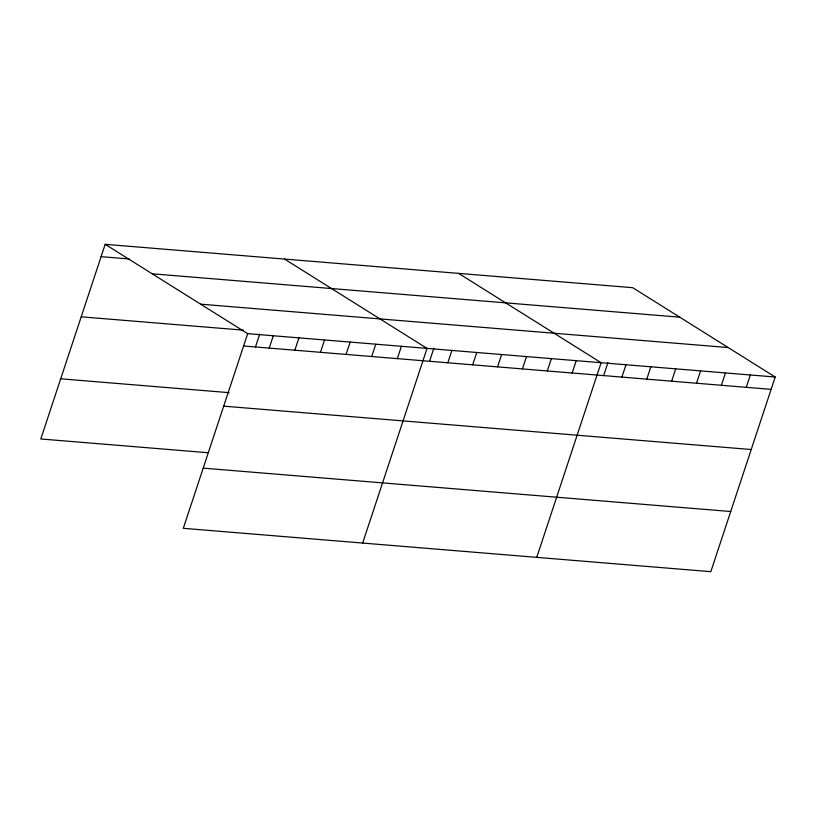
<?xml version="1.0" encoding="UTF-8"?>
<svg xmlns="http://www.w3.org/2000/svg" width="816" height="816" viewBox="0 0 816 816"><rect width="100%" height="100%" fill="white"/><g stroke="black" fill="none" stroke-linecap="round" stroke-linejoin="round"><path stroke-width="1.22" d="M105.172 244.321L247.676 333.652L183.294 528.309L710.828 571.679L775.2 377.023L632.706 287.691L105.172 244.321L40.8 438.977L207.958 452.717M255.428 347.065L259.774 333.958M269.219 348.095L273.299 335.764M294.841 350.207L298.921 337.865M320.464 352.308L324.544 339.976M346.086 354.419L350.166 342.077M371.708 356.521L375.788 344.189M397.331 358.632L401.411 346.29M362.661 543.058L427.033 348.401L284.539 259.07M429.512 361.376L433.857 348.269M447.821 362.783L451.901 350.441M472.688 364.823L476.768 352.492M497.556 366.874L501.636 354.532M522.424 368.914L526.504 356.582M547.301 370.964L551.381 358.622M572.169 373.004L576.249 360.672M536.744 557.369L601.117 362.712L458.623 273.38M603.595 375.697L607.94 362.579M621.904 377.094L625.984 364.752M646.772 379.144L650.852 366.802M671.639 381.184L675.719 368.842M696.507 383.234L700.597 370.892M721.385 385.274L725.465 372.932M746.252 387.314L750.332 374.983M101.092 256.663L129.163 258.968M152.204 273.799L679.728 317.169M200.644 304.174L728.178 347.545M81.202 316.822L243.474 330.164M247.676 333.652L775.2 377.023M243.596 345.994L771.12 389.365M60.7 378.808L229.072 392.659M223.696 406.154L751.22 449.524M203.194 468.139L730.718 511.52"/></g></svg>
